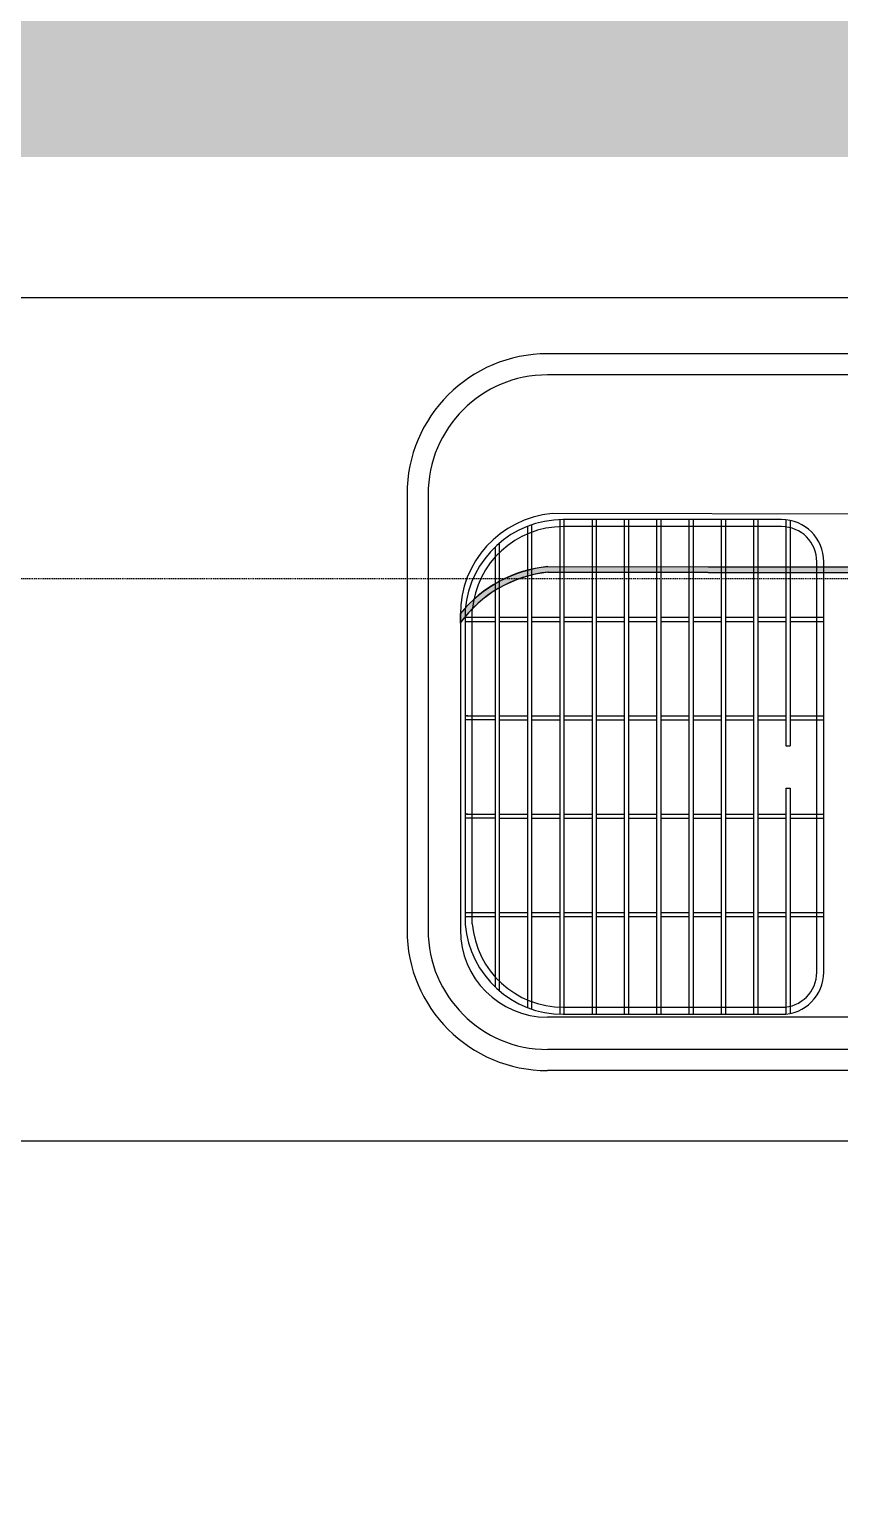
# Model space of a CAD drawing. Header units: inches. Extents: x 5877 to 13759, y 12099 to 29642.
# Drawn here: x 10230 to 10807, y 20259 to 21298 of the extents above; entities that cross this region are included whole.
import ezdxf

# ---------------------------------------------------------------- set-up
doc = ezdxf.new("R2010")
doc.units = ezdxf.units.IN
doc.header["$MEASUREMENT"] = 0
doc.linetypes.add('HID', pattern=[2.6, 1.6, -1])
doc.layers.add('A-FUR2', color=6, linetype='Continuous')
doc.layers.add('A-TXT1', color=3, linetype='Continuous')

msp = doc.modelspace()

# ---------------------------------------------------------------- hatches: boundary and pattern name
at = {"layer": 'A-FUR2', "ltscale": 0.5}
msp.add_hatch(color=0, dxfattribs=at).paths.add_polyline_path([(10599, 20911.5), (10824, 20911.1, 0.271117), (10893.7, 20949.9, -0.780133), (10947.4, 20938.6), (10950.5, 20945.2, 0.701742), (10890.1, 20951.6, -0.259158), (10827.1, 20915.1), (10598.8, 20915.5, 0.198816), (10536.6, 20882), (10536.6, 20875.4, -0.213239)])
at = {"layer": 'A-TXT1'}
h = msp.add_hatch(color=1, dxfattribs=at)
h.dxf.hatch_style = 1
h.paths.add_polyline_path([(12383.6, 21207), (12383.6, 21357), (11068.6, 21357), (9973.6, 21357), (9823.6, 21357), (9823.6, 21207)])
h.paths.add_polyline_path([(5878.6, 24772), (5878.6, 14012), (6038.6, 14012), (6038.6, 24772)])

# ---------------------------------------------------------------- linework, layer by layer
at = {"color": 8}
for p, q in [((10584.3, 20944.1), (10584.3, 20601.8)), ((10587.3, 20945.2), (10587.3, 20600.7)), ((10607.3, 20948.9), (10607.3, 20597)), ((10765.3, 20949), (10609.8, 20949)), ((10765.3, 20944), (10609.8, 20944)), ((10610.3, 20949), (10610.3, 20597)), ((10630.3, 20949), (10630.3, 20597)), ((10633.3, 20949), (10633.3, 20597)), ((10653.3, 20949), (10653.3, 20597)), ((10656.3, 20949), (10656.3, 20597)), ((10676.3, 20949), (10676.3, 20597)), ((10679.3, 20949), (10679.3, 20597)), ((10699.3, 20949), (10699.3, 20597)), ((10702.3, 20949), (10702.3, 20597)), ((10722.3, 20949), (10722.3, 20597)), ((10725.3, 20949), (10725.3, 20597)), ((10745.3, 20949), (10745.3, 20597)), ((10748.3, 20949), (10748.3, 20597)), ((10768.3, 20948.8), (10768.3, 20788)), ((10771.3, 20948.3), (10771.3, 20788)), ((10564.3, 20932.1), (10564.3, 20613.8)), ((10561.3, 20929.4), (10561.3, 20616.5)), ((10790.3, 20627), (10790.3, 20919)), ((10795.3, 20627), (10795.3, 20919)), ((10540.1, 20885), (10540.1, 20660.9)), ((10540.1, 20879.5), (10561.3, 20879.5)), ((10545.1, 20661.4), (10545.1, 20884.6)), ((10564.3, 20879.5), (10584.3, 20879.5)), ((10587.3, 20879.5), (10607.3, 20879.5)), ((10610.3, 20879.5), (10630.3, 20879.5)), ((10633.3, 20879.5), (10653.3, 20879.5)), ((10656.3, 20879.5), (10676.3, 20879.5)), ((10679.3, 20879.5), (10699.3, 20879.5)), ((10702.3, 20879.5), (10722.3, 20879.5)), ((10725.3, 20879.5), (10745.3, 20879.5)), ((10748.3, 20879.5), (10768.3, 20879.5)), ((10771.3, 20879.5), (10795.3, 20879.5)), ((10540.1, 20876.5), (10561.3, 20876.5)), ((10564.3, 20876.5), (10584.3, 20876.5)), ((10587.3, 20876.5), (10607.3, 20876.5)), ((10610.3, 20876.5), (10630.3, 20876.5)), ((10633.3, 20876.5), (10653.3, 20876.5)), ((10656.3, 20876.5), (10676.3, 20876.5)), ((10679.3, 20876.5), (10699.3, 20876.5)), ((10702.3, 20876.5), (10722.3, 20876.5)), ((10725.3, 20876.5), (10745.3, 20876.5)), ((10748.3, 20876.5), (10768.3, 20876.5)), ((10771.3, 20876.5), (10795.3, 20876.5)), ((10541.8, 20809.5), (10540.1, 20809.5)), ((10561.3, 20806.5), (10540.1, 20806.5)), ((10541, 20809.5), (10561.3, 20809.5)), ((10564.3, 20809.5), (10584.3, 20809.5)), ((10564.3, 20806.5), (10584.3, 20806.5)), ((10587.3, 20809.5), (10607.3, 20809.5)), ((10587.3, 20806.5), (10607.3, 20806.5)), ((10610.3, 20809.5), (10630.3, 20809.5)), ((10610.3, 20806.5), (10630.3, 20806.5)), ((10633.3, 20809.5), (10653.3, 20809.5)), ((10633.3, 20806.5), (10653.3, 20806.5)), ((10656.3, 20809.5), (10676.3, 20809.5)), ((10656.3, 20806.5), (10676.3, 20806.5)), ((10679.3, 20809.5), (10699.3, 20809.5)), ((10679.3, 20806.5), (10699.3, 20806.5)), ((10702.3, 20809.5), (10722.3, 20809.5)), ((10702.3, 20806.5), (10722.3, 20806.5)), ((10725.3, 20809.5), (10745.3, 20809.5)), ((10725.3, 20806.5), (10745.3, 20806.5)), ((10748.3, 20809.5), (10768.3, 20809.5)), ((10748.3, 20806.5), (10768.3, 20806.5)), ((10771.3, 20809.5), (10795.3, 20809.5)), ((10771.3, 20806.5), (10795.3, 20806.5)), ((10768.3, 20788), (10771.3, 20788)), ((10768.3, 20758), (10771.3, 20758)), ((10768.3, 20758), (10768.3, 20597.1)), ((10771.3, 20758), (10771.3, 20597.6)), ((10541.8, 20739.5), (10540.1, 20739.5)), ((10561.3, 20736.5), (10540.1, 20736.5)), ((10541, 20739.5), (10561.3, 20739.5)), ((10564.3, 20739.5), (10584.3, 20739.5)), ((10564.3, 20736.5), (10584.3, 20736.5)), ((10587.3, 20739.5), (10607.3, 20739.5)), ((10587.3, 20736.5), (10607.3, 20736.5)), ((10610.3, 20739.5), (10630.3, 20739.5)), ((10610.3, 20736.5), (10630.3, 20736.5)), ((10633.3, 20739.5), (10653.3, 20739.5)), ((10633.3, 20736.5), (10653.3, 20736.5)), ((10656.3, 20739.5), (10676.3, 20739.5)), ((10656.3, 20736.5), (10676.3, 20736.5)), ((10679.3, 20739.5), (10699.3, 20739.5)), ((10679.3, 20736.5), (10699.3, 20736.5)), ((10702.3, 20739.5), (10722.3, 20739.5)), ((10702.3, 20736.5), (10722.3, 20736.5)), ((10725.3, 20739.5), (10745.3, 20739.5)), ((10725.3, 20736.5), (10745.3, 20736.5)), ((10748.3, 20739.5), (10768.3, 20739.5)), ((10748.3, 20736.5), (10768.3, 20736.5)), ((10771.3, 20739.5), (10795.3, 20739.5)), ((10771.3, 20736.5), (10795.3, 20736.5)), ((10540.1, 20669.5), (10561.3, 20669.5)), ((10540.1, 20666.5), (10561.3, 20666.5)), ((10564.3, 20669.5), (10584.3, 20669.5)), ((10564.3, 20666.5), (10584.3, 20666.5)), ((10587.3, 20669.5), (10607.3, 20669.5)), ((10587.3, 20666.5), (10607.3, 20666.5)), ((10610.3, 20669.5), (10630.3, 20669.5)), ((10610.3, 20666.5), (10630.3, 20666.5)), ((10633.3, 20669.5), (10653.3, 20669.5)), ((10633.3, 20666.5), (10653.3, 20666.5)), ((10656.3, 20669.5), (10676.3, 20669.5)), ((10656.3, 20666.5), (10676.3, 20666.5)), ((10679.3, 20669.5), (10699.3, 20669.5)), ((10679.3, 20666.5), (10699.3, 20666.5)), ((10702.3, 20669.5), (10722.3, 20669.5)), ((10702.3, 20666.5), (10722.3, 20666.5)), ((10725.3, 20669.5), (10745.3, 20669.5)), ((10725.3, 20666.5), (10745.3, 20666.5)), ((10748.3, 20669.5), (10768.3, 20669.5)), ((10748.3, 20666.5), (10768.3, 20666.5)), ((10771.3, 20669.5), (10795.3, 20669.5)), ((10771.3, 20666.5), (10795.3, 20666.5)), ((10609.8, 20602), (10765.3, 20602)), ((10609.8, 20597), (10765.3, 20597))]:
    msp.add_line(p, q, dxfattribs=at)
at = {"color": 251}
for p, q in [((10827.1, 20915.1), (10598.8, 20915.5)), ((10827.1, 20911.1), (10598.8, 20911.5)), ((10536.6, 20882), (10536.6, 20875.4))]:
    msp.add_line(p, q, dxfattribs=at)
at = {"color": 8}
for centre, radius, start, end in [((10609.8, 20879), 70, 90, 175.0562), ((10609.8, 20879), 65, 90, 175.0562), ((10765.3, 20919), 30, 0, 90), ((10765.3, 20919), 25, 0, 90), ((10609.8, 20667), 70, 184.9438, 270), ((10609.8, 20667), 65, 184.9438, 270), ((10765.3, 20627), 30, 270, 0), ((10765.3, 20627), 25, 270, 0)]:
    msp.add_arc(centre, radius, start, end, dxfattribs=at)
at = {"color": 251}
for radius, end in [(92.4, 140.8494), (88.4, 144.1544)]:
    msp.add_arc((10608.2, 20823.7), radius, 95.8707, end, dxfattribs=at)
at = {"layer": 'A-FUR2', "color": 0}
for p, q in [((9823.6, 21107), (11663.6, 21107)), ((11238.6, 21052), (10598.6, 21052)), ((10513.6, 20967), (10513.6, 20657)), ((10584.3, 20944.1), (10584.3, 20601.8)), ((10587.3, 20945.2), (10587.3, 20600.7)), ((10607.3, 20948.9), (10607.3, 20597)), ((10765.3, 20949), (10609.8, 20949)), ((10765.3, 20944), (10609.8, 20944)), ((10610.3, 20949), (10610.3, 20597)), ((10630.3, 20949), (10630.3, 20597)), ((10633.3, 20949), (10633.3, 20597)), ((10653.3, 20949), (10653.3, 20597)), ((10656.3, 20949), (10656.3, 20597)), ((10676.3, 20949), (10676.3, 20597)), ((10679.3, 20949), (10679.3, 20597)), ((10699.3, 20949), (10699.3, 20597)), ((10702.3, 20949), (10702.3, 20597)), ((10722.3, 20949), (10722.3, 20597)), ((10725.3, 20949), (10725.3, 20597)), ((10745.3, 20949), (10745.3, 20597)), ((10748.3, 20949), (10748.3, 20597)), ((10768.3, 20948.8), (10768.3, 20788)), ((10771.3, 20948.3), (10771.3, 20788)), ((10564.3, 20932.1), (10564.3, 20613.8)), ((10561.3, 20929.4), (10561.3, 20616.5)), ((10827.1, 20915), (10598.8, 20915.4)), ((10827.1, 20911), (10598.8, 20911.4)), ((10790.3, 20627), (10790.3, 20919)), ((10795.3, 20627), (10795.3, 20919)), ((10540.1, 20885), (10540.1, 20660.9)), ((10540.1, 20879.5), (10561.3, 20879.5)), ((10545.1, 20661.4), (10545.1, 20884.6)), ((10564.3, 20879.5), (10584.3, 20879.5)), ((10587.3, 20879.5), (10607.3, 20879.5)), ((10610.3, 20879.5), (10630.3, 20879.5)), ((10633.3, 20879.5), (10653.3, 20879.5)), ((10656.3, 20879.5), (10676.3, 20879.5)), ((10679.3, 20879.5), (10699.3, 20879.5)), ((10702.3, 20879.5), (10722.3, 20879.5)), ((10725.3, 20879.5), (10745.3, 20879.5)), ((10748.3, 20879.5), (10768.3, 20879.5)), ((10771.3, 20879.5), (10795.3, 20879.5)), ((10540.1, 20876.5), (10561.3, 20876.5)), ((10564.3, 20876.5), (10584.3, 20876.5)), ((10587.3, 20876.5), (10607.3, 20876.5)), ((10610.3, 20876.5), (10630.3, 20876.5)), ((10633.3, 20876.5), (10653.3, 20876.5)), ((10656.3, 20876.5), (10676.3, 20876.5)), ((10679.3, 20876.5), (10699.3, 20876.5)), ((10702.3, 20876.5), (10722.3, 20876.5)), ((10725.3, 20876.5), (10745.3, 20876.5)), ((10748.3, 20876.5), (10768.3, 20876.5)), ((10771.3, 20876.5), (10795.3, 20876.5)), ((10541.8, 20809.5), (10540.1, 20809.5)), ((10561.3, 20806.5), (10540.1, 20806.5)), ((10541, 20809.5), (10561.3, 20809.5)), ((10564.3, 20809.5), (10584.3, 20809.5)), ((10564.3, 20806.5), (10584.3, 20806.5)), ((10587.3, 20809.5), (10607.3, 20809.5)), ((10587.3, 20806.5), (10607.3, 20806.5)), ((10610.3, 20809.5), (10630.3, 20809.5)), ((10610.3, 20806.5), (10630.3, 20806.5)), ((10633.3, 20809.5), (10653.3, 20809.5)), ((10633.3, 20806.5), (10653.3, 20806.5)), ((10656.3, 20809.5), (10676.3, 20809.5)), ((10656.3, 20806.5), (10676.3, 20806.5)), ((10679.3, 20809.5), (10699.3, 20809.5)), ((10679.3, 20806.5), (10699.3, 20806.5)), ((10702.3, 20809.5), (10722.3, 20809.5)), ((10702.3, 20806.5), (10722.3, 20806.5)), ((10725.3, 20809.5), (10745.3, 20809.5)), ((10725.3, 20806.5), (10745.3, 20806.5)), ((10748.3, 20809.5), (10768.3, 20809.5)), ((10748.3, 20806.5), (10768.3, 20806.5)), ((10771.3, 20809.5), (10795.3, 20809.5)), ((10771.3, 20806.5), (10795.3, 20806.5)), ((10768.3, 20788), (10771.3, 20788)), ((10768.3, 20758), (10771.3, 20758)), ((10768.3, 20758), (10768.3, 20597.1)), ((10771.3, 20758), (10771.3, 20597.6)), ((10541.8, 20739.5), (10540.1, 20739.5)), ((10561.3, 20736.5), (10540.1, 20736.5)), ((10541, 20739.5), (10561.3, 20739.5)), ((10564.3, 20739.5), (10584.3, 20739.5)), ((10564.3, 20736.5), (10584.3, 20736.5)), ((10587.3, 20739.5), (10607.3, 20739.5)), ((10587.3, 20736.5), (10607.3, 20736.5)), ((10610.3, 20739.5), (10630.3, 20739.5)), ((10610.3, 20736.5), (10630.3, 20736.5)), ((10633.3, 20739.5), (10653.3, 20739.5)), ((10633.3, 20736.5), (10653.3, 20736.5)), ((10656.3, 20739.5), (10676.3, 20739.5)), ((10656.3, 20736.5), (10676.3, 20736.5)), ((10679.3, 20739.5), (10699.3, 20739.5)), ((10679.3, 20736.5), (10699.3, 20736.5)), ((10702.3, 20739.5), (10722.3, 20739.5)), ((10702.3, 20736.5), (10722.3, 20736.5)), ((10725.3, 20739.5), (10745.3, 20739.5)), ((10725.3, 20736.5), (10745.3, 20736.5)), ((10748.3, 20739.5), (10768.3, 20739.5)), ((10748.3, 20736.5), (10768.3, 20736.5)), ((10771.3, 20739.5), (10795.3, 20739.5)), ((10771.3, 20736.5), (10795.3, 20736.5)), ((10540.1, 20669.5), (10561.3, 20669.5)), ((10540.1, 20666.5), (10561.3, 20666.5)), ((10564.3, 20669.5), (10584.3, 20669.5)), ((10564.3, 20666.5), (10584.3, 20666.5)), ((10587.3, 20669.5), (10607.3, 20669.5)), ((10587.3, 20666.5), (10607.3, 20666.5)), ((10610.3, 20669.5), (10630.3, 20669.5)), ((10610.3, 20666.5), (10630.3, 20666.5)), ((10633.3, 20669.5), (10653.3, 20669.5)), ((10633.3, 20666.5), (10653.3, 20666.5)), ((10656.3, 20669.5), (10676.3, 20669.5)), ((10656.3, 20666.5), (10676.3, 20666.5)), ((10679.3, 20669.5), (10699.3, 20669.5)), ((10679.3, 20666.5), (10699.3, 20666.5)), ((10702.3, 20669.5), (10722.3, 20669.5)), ((10702.3, 20666.5), (10722.3, 20666.5)), ((10725.3, 20669.5), (10745.3, 20669.5)), ((10725.3, 20666.5), (10745.3, 20666.5)), ((10748.3, 20669.5), (10768.3, 20669.5)), ((10748.3, 20666.5), (10768.3, 20666.5)), ((10771.3, 20669.5), (10795.3, 20669.5)), ((10771.3, 20666.5), (10795.3, 20666.5)), ((10609.8, 20602), (10765.3, 20602)), ((10609.8, 20597), (10765.3, 20597)), ((11238.6, 20572), (10598.6, 20572)), ((9823.6, 20507), (11663.6, 20507))]:
    msp.add_line(p, q, dxfattribs=at)
at = {"layer": 'A-FUR2', "color": 0, "ltscale": 0.5}
for p, q in [((11238.6, 21067), (10598.6, 21067)), ((10498.6, 20967), (10498.6, 20657)), ((10830.2, 20952.8), (10601.9, 20953.3)), ((10536.6, 20881.9), (10536.6, 20657)), ((10536.6, 20875.3), (10536.6, 20881.9)), ((11238.6, 20595), (10598.6, 20595)), ((11238.6, 20557), (10598.6, 20557))]:
    msp.add_line(p, q, dxfattribs=at)
at = {"layer": 'A-FUR2', "color": 0, "linetype": 'HID', "ltscale": 0.5}
msp.add_line((9823.6, 20907), (11663.6, 20907), dxfattribs=at)
at = {"layer": 'A-FUR2', "color": 0, "ltscale": 0.5}
for centre, radius, start, end in [((10598.6, 20967), 100, 90, 180), ((10608.5, 20881.7), 71.9, 95.2833, 180.1656), ((10598.6, 20657), 100, 180, 270), ((10598.6, 20657), 62, 180, 270)]:
    msp.add_arc(centre, radius, start, end, dxfattribs=at)
at = {"layer": 'A-FUR2', "color": 0}
for centre, radius, start, end in [((10598.6, 20967), 85, 90, 180), ((10609.8, 20879), 70, 90, 175.0562), ((10609.8, 20879), 65, 90, 175.0562), ((10765.3, 20919), 30, 0, 90), ((10765.3, 20919), 25, 0, 90), ((10608.2, 20823.6), 92.4, 95.8707, 140.8494), ((10608.2, 20823.6), 88.4, 95.8707, 144.1544), ((10609.8, 20667), 70, 184.9438, 270), ((10609.8, 20667), 65, 184.9438, 270), ((10598.6, 20657), 85, 180, 270), ((10765.3, 20627), 30, 270, 0), ((10765.3, 20627), 25, 270, 0)]:
    msp.add_arc(centre, radius, start, end, dxfattribs=at)

doc.saveas('drawing.dxf')
